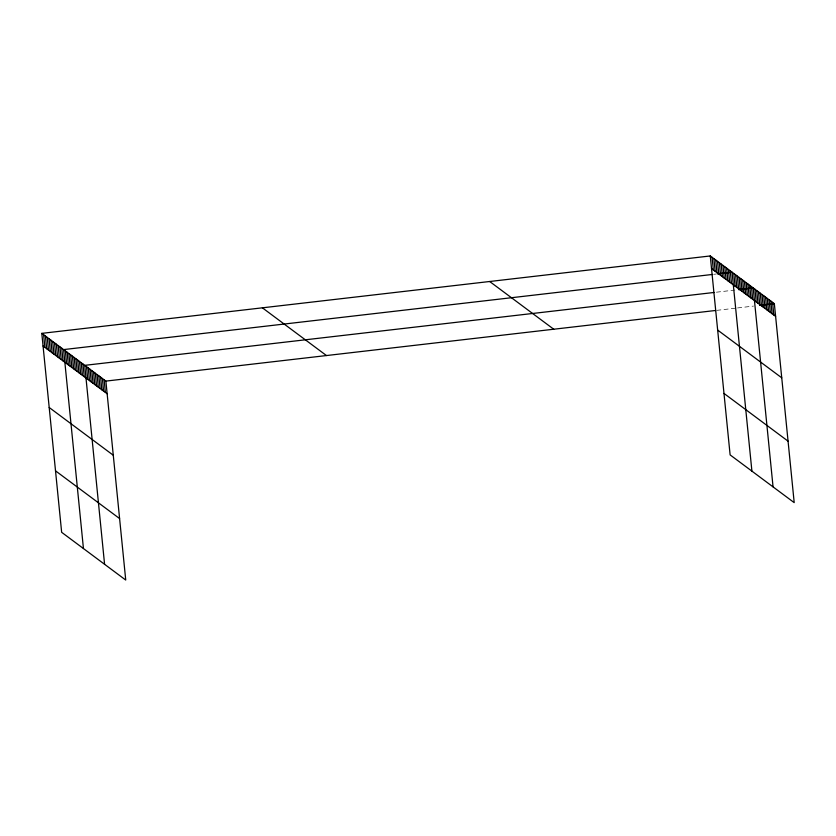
<?xml version="1.0" encoding="UTF-8"?>
<svg xmlns="http://www.w3.org/2000/svg" width="836" height="836" viewBox="0 0 836 836"><rect width="100%" height="100%" fill="white"/><g stroke="black" fill="none" stroke-linecap="round" stroke-linejoin="round"><path stroke-width="0.63" stroke-dasharray="4.18 3.13" d="M713.672 274.312L716.118 274.03M716.431 292.192L734.813 290.061M716.745 310.355L736.349 308.087M737.582 307.941L753.508 306.091"/><path stroke-width="1.25" d="M41.8 333.365L105.879 381.101L125.734 580.048L61.655 532.313L41.8 333.365L710.266 255.952L774.345 303.687L794.2 502.635L730.121 454.899L710.266 255.952M712.439 274.448L63.588 349.594L83.443 548.541M717.351 273.884L732.054 272.181L751.909 471.128M713.986 292.475L84.729 365.353L104.584 564.3M738.491 289.632L753.194 287.929L773.06 486.876M105.879 381.101L715.522 310.49M759.631 305.391L774.345 303.687M711.53 268.607L775.609 316.342M717.664 330.084L781.744 377.82M723.986 393.422L788.066 441.157M489.677 281.502L553.745 329.227M262.389 307.826L326.468 355.551M43.064 346.031L107.144 393.756M49.199 407.498L113.278 455.233M55.521 470.846L119.6 518.571M772.579 302.371L773.843 315.026M770.823 301.054L772.077 313.709M769.057 299.748L770.322 312.403M767.291 298.431L768.556 311.086M765.536 297.125L766.8 309.78M763.77 295.808L765.034 308.463M762.004 294.491L763.268 307.146M760.248 293.185L761.512 305.84M758.482 291.868L759.746 304.523M756.726 290.562L757.98 303.217M754.96 289.246L756.225 301.9M751.439 286.623L752.703 299.278M749.673 285.306L750.937 297.961M747.907 284L749.171 296.655M746.151 282.683L747.415 295.338M744.385 281.366L745.649 294.021M742.629 280.06L743.883 292.715M740.863 278.743L742.128 291.398M739.097 277.427L740.362 290.092M737.342 276.12L738.606 288.775M735.575 274.804L736.84 287.459M733.809 273.497L735.074 286.152M730.236 270.833L731.5 283.488M728.417 269.474L729.682 282.129M726.609 268.126L727.874 280.781M724.791 266.768L726.056 279.433M722.973 265.42L724.237 278.075M721.154 264.071L722.419 276.726M719.347 262.713L720.611 275.368M717.528 261.365L718.793 274.02M715.71 260.006L716.974 272.672M713.902 258.658L715.156 271.313M712.084 257.31L713.348 269.965M104.113 379.784L105.378 392.439M102.347 378.478L103.612 391.133M100.592 377.161L101.856 389.816M98.826 375.845L100.09 388.51M97.07 374.538L98.324 387.193M95.304 373.222L96.568 385.877M93.538 371.915L94.802 384.57M91.782 370.599L93.047 383.254M90.016 369.282L91.281 381.947M88.25 367.976L89.515 380.631M86.495 366.659L87.759 379.314M82.973 364.036L84.237 376.691M81.207 362.719L82.471 375.385M79.441 361.413L80.705 374.068M77.685 360.097L78.95 372.751M75.919 358.79L77.184 371.445M74.164 357.474L75.418 370.129M72.398 356.157L73.662 368.822M70.632 354.851L71.896 367.506M68.876 353.534L70.14 366.189M67.11 352.228L68.374 364.883M65.344 350.911L66.608 363.566M61.77 348.246L63.034 360.901M59.952 346.898L61.216 359.553M58.144 345.54L59.398 358.195M56.325 344.192L57.59 356.847M54.507 342.833L55.772 355.488M52.689 341.485L53.953 354.14M50.881 340.137L52.145 352.792M49.063 338.779L50.327 351.433M47.244 337.43L48.509 350.085M45.426 336.072L46.691 348.727M43.618 334.724L44.883 347.379"/></g></svg>
